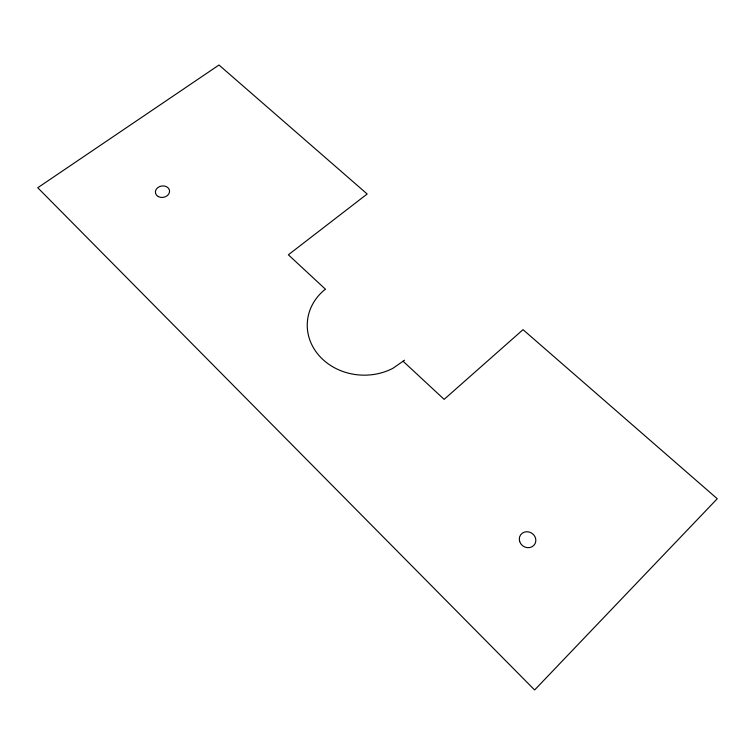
<?xml version="1.0" encoding="UTF-8"?>
<svg xmlns="http://www.w3.org/2000/svg" width="755" height="755" viewBox="0 0 755 755"><rect width="100%" height="100%" fill="white"/><g stroke="black" fill="none" stroke-linecap="round" stroke-linejoin="round"><path stroke-width="1.13" d="M404.529 360.211L392.864 368.317A56.389 49.33 2.6 0 1 319.129 355.652A56.389 49.33 2.6 0 1 324.074 290.231L325.528 289.278L288.363 254.794L367.175 193.997L218.997 65.024L37.75 187.74L534.625 689.976L717.25 498.734L523.026 329.661L444.148 399.357L403.066 361.23M519.685 541.543A8.475 7.777 32.5 0 0 533.7 545.525A8.475 7.777 32.5 0 0 529.331 532.067A8.475 7.777 32.5 0 0 519.685 541.543M158.314 196.583A7.135 5.738 -9.3 0 0 169.545 191.883A7.135 5.738 -9.3 0 0 159.598 186.57A7.135 5.738 -9.3 0 0 158.314 196.583"/></g></svg>
